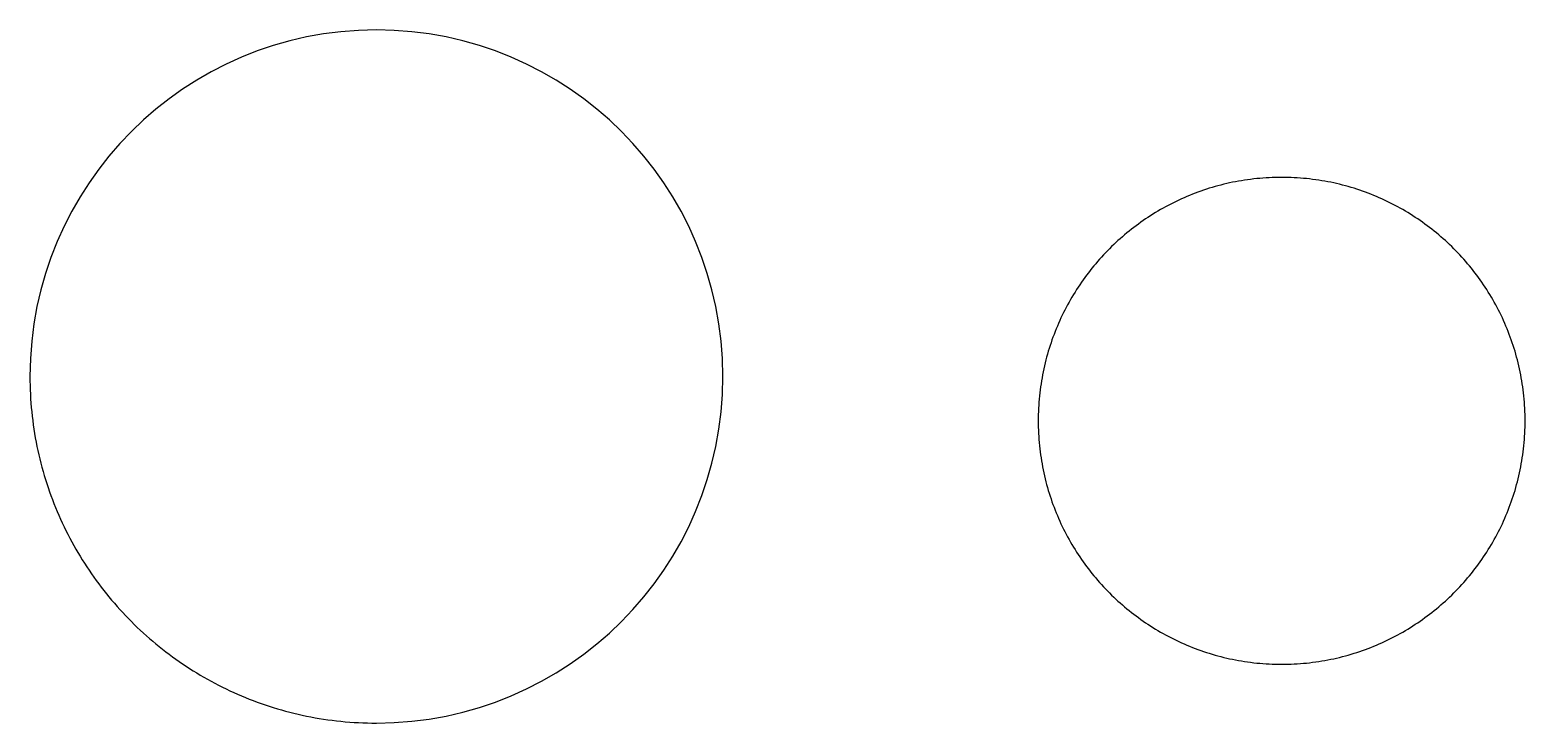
# Model space of a CAD drawing. Extents: x 96.1 to 136.1, y 142.3 to 160.9.
import ezdxf

# ---------------------------------------------------------------- set-up
doc = ezdxf.new("R2010")
doc.units = 0
doc.layers.add('Layer_1', color=7, linetype='CONTINUOUS')

msp = doc.modelspace()

# ---------------------------------------------------------------- linework, layer by layer
at = {"layer": 'Layer_1', "color": 7}
for points in [[(114.652408, 151.59365), (114.640527, 152.070326), (114.604913, 152.540751), (114.546154, 153.004338), (114.464838, 153.460511), (114.361539, 153.908682), (114.236844, 154.348274), (114.091336, 154.7787), (113.925596, 155.19938), (113.740204, 155.609729), (113.535742, 156.009169), (113.312798, 156.397115), (113.07195, 156.772984), (112.813778, 157.136195), (112.538868, 157.486168), (112.247801, 157.822314), (111.941158, 158.144059), (111.619521, 158.450812), (111.283476, 158.741998), (110.9336, 159.017029), (110.570478, 159.275327), (110.194694, 159.516305), (109.806825, 159.739388), (109.407458, 159.943985), (108.997171, 160.12952), (108.576547, 160.295408), (108.146173, 160.441066), (107.706626, 160.565915), (107.258491, 160.669369), (106.802346, 160.750847), (106.338779, 160.809766), (105.868368, 160.845544), (105.391695, 160.857595), (104.915025, 160.845544), (104.444614, 160.809766), (103.981047, 160.750847), (103.524902, 160.669369), (103.076767, 160.565915), (102.63722, 160.441066), (102.206846, 160.295408), (101.786222, 160.12952), (101.375935, 159.943985), (100.976568, 159.739388), (100.588699, 159.516305), (100.212914, 159.275327), (99.849793, 159.017029), (99.499917, 158.741998), (99.163872, 158.450812), (98.842235, 158.144059), (98.535592, 157.822314), (98.244525, 157.486168), (97.969615, 157.136195), (97.711443, 156.772984), (97.470595, 156.397115), (97.247651, 156.009169), (97.043189, 155.609729), (96.857797, 155.19938), (96.692057, 154.7787), (96.546549, 154.348274), (96.421854, 153.908682), (96.318555, 153.460511), (96.237239, 153.004338), (96.17848, 152.540751), (96.142866, 152.070326), (96.130985, 151.59365), (96.131832, 151.473926), (96.134089, 151.354566), (96.137815, 151.235581), (96.143036, 151.116974), (96.149724, 150.99876), (96.157909, 150.880943), (96.167561, 150.763539), (96.178652, 150.646549), (96.191183, 150.529988), (96.205153, 150.413865), (96.220562, 150.298185), (96.237383, 150.182962), (96.255614, 150.068199), (96.275257, 149.953911), (96.296282, 149.840105), (96.318691, 149.72679), (96.342482, 149.613974), (96.367628, 149.501667), (96.394129, 149.389878), (96.421984, 149.278618), (96.451174, 149.167894), (96.481694, 149.057714), (96.513531, 148.948088), (96.546678, 148.839026), (96.581127, 148.73054), (96.616867, 148.622632), (96.653892, 148.515317), (96.692187, 148.4086), (96.731749, 148.302493), (96.772566, 148.197007), (96.814629, 148.092144), (96.857927, 147.98792), (96.902456, 147.884341), (96.948204, 147.781418), (96.995161, 147.679157), (97.043319, 147.577571), (97.092668, 147.476666), (97.143203, 147.376451), (97.194909, 147.276937), (97.247781, 147.178131), (97.301806, 147.080045), (97.356978, 146.982684), (97.413287, 146.886062), (97.470725, 146.790186), (97.52928, 146.695063), (97.588948, 146.600704), (97.649716, 146.507119), (97.711573, 146.414316), (97.774514, 146.322303), (97.838531, 146.231089), (97.903609, 146.140688), (97.969745, 146.051105), (98.036925, 145.962346), (98.105143, 145.874425), (98.174389, 145.787351), (98.244654, 145.701132), (98.31593, 145.615777), (98.388207, 145.531294), (98.461472, 145.447694), (98.535721, 145.364986), (98.610945, 145.283175), (98.687134, 145.202276), (98.764276, 145.122295), (98.842364, 145.043241), (98.921392, 144.965125), (99.001346, 144.887954), (99.082217, 144.81174), (99.164002, 144.736488), (99.246684, 144.66221), (99.330259, 144.588911), (99.414717, 144.516609), (99.500047, 144.445303), (99.586243, 144.375007), (99.673291, 144.305733), (99.76119, 144.237483), (99.849923, 144.170272), (99.939483, 144.104105), (100.029862, 144.038993), (100.121054, 143.974948), (100.213044, 143.911973), (100.305825, 143.850082), (100.39939, 143.789283), (100.493728, 143.729584), (100.588829, 143.670995), (100.684686, 143.613523), (100.78129, 143.55718), (100.878629, 143.501972), (100.976698, 143.447912), (101.075484, 143.395007), (101.174982, 143.343267), (101.275176, 143.292699), (101.376065, 143.243315), (101.477637, 143.19512), (101.57988, 143.148128), (101.68279, 143.102345), (101.786351, 143.05778), (101.890562, 143.014445), (101.995407, 142.972343), (102.100882, 142.931491), (102.206975, 142.891892), (102.313675, 142.853558), (102.420979, 142.816497), (102.528872, 142.780719), (102.63735, 142.746235), (102.746398, 142.713048), (102.856013, 142.681171), (102.966181, 142.650615), (103.076897, 142.621385), (103.188149, 142.593502), (103.299926, 142.566944), (103.412225, 142.54177), (103.525032, 142.517951), (103.638342, 142.495514), (103.752139, 142.474432), (103.866422, 142.454761), (103.981177, 142.436473), (104.096394, 142.419596), (104.212068, 142.404159), (104.328189, 142.390132), (104.444744, 142.377545), (104.561727, 142.366397), (104.679129, 142.356717), (104.796943, 142.348504), (104.915154, 142.341759), (105.033758, 142.33651), (105.152743, 142.332728), (105.272103, 142.33047), (105.391825, 142.329624), (105.868498, 142.341675), (106.338909, 142.377452), (106.802476, 142.436372), (107.25862, 142.517849), (107.706755, 142.621303), (108.146302, 142.746153), (108.576677, 142.89181), (108.997301, 143.057698), (109.407587, 143.243234), (109.806954, 143.447831), (110.194824, 143.670913), (110.570608, 143.911891), (110.93373, 144.17019), (111.283606, 144.445221), (111.619651, 144.736406), (111.941288, 145.043159), (112.247931, 145.364904), (112.538998, 145.70105), (112.813908, 146.051023), (113.072079, 146.414235), (113.312928, 146.790104), (113.535872, 147.178049), (113.740334, 147.57749), (113.925725, 147.987838), (114.091466, 148.408518), (114.236974, 148.838944), (114.361668, 149.278536), (114.464967, 149.726708), (114.546284, 150.18288), (114.605043, 150.646467), (114.640656, 151.116892), (114.652538, 151.593568), (114.652408, 151.59365)], [(136.0976, 150.408712), (136.097035, 150.492814), (136.095342, 150.576662), (136.092802, 150.660245), (136.089105, 150.743563), (136.084364, 150.826604), (136.078606, 150.909366), (136.071805, 150.991837), (136.063987, 151.074017), (136.055154, 151.155895), (136.045304, 151.237469), (136.034467, 151.318726), (136.022613, 151.399667), (136.009772, 151.480281), (135.995943, 151.560562), (135.981155, 151.640505), (135.965379, 151.720103), (135.948643, 151.799351), (135.930948, 151.878237), (135.912293, 151.956763), (135.892707, 152.034916), (135.872189, 152.112693), (135.850712, 152.190087), (135.828332, 152.267092), (135.80502, 152.343701), (135.780805, 152.419906), (135.755688, 152.495703), (135.729667, 152.571084), (135.702743, 152.646043), (135.674944, 152.720575), (135.64625, 152.794672), (135.616685, 152.868327), (135.586247, 152.941538), (135.554946, 153.014292), (135.522792, 153.086589), (135.489786, 153.158417), (135.455937, 153.229774), (135.421251, 153.300649), (135.385737, 153.371041), (135.349395, 153.440941), (135.312237, 153.510343), (135.27427, 153.579239), (135.235496, 153.647624), (135.195922, 153.715493), (135.155556, 153.782837), (135.114405, 153.84965), (135.072476, 153.915927), (135.029773, 153.981662), (134.986305, 154.046847), (134.942075, 154.111476), (134.897089, 154.175543), (134.851357, 154.23904), (134.804887, 154.301962), (134.757679, 154.364305), (134.709744, 154.426058), (134.661086, 154.487218), (134.611714, 154.547777), (134.561631, 154.60773), (134.510848, 154.66707), (134.459365, 154.725789), (134.407196, 154.783882), (134.354341, 154.841342), (134.300809, 154.898165), (134.246606, 154.954341), (134.191739, 155.009865), (134.136215, 155.064732), (134.080038, 155.118936), (134.023216, 155.172468), (133.965755, 155.225322), (133.90766, 155.277494), (133.848941, 155.328974), (133.789603, 155.37976), (133.729651, 155.42984), (133.669092, 155.479212), (133.607931, 155.52787), (133.546178, 155.575806), (133.483835, 155.623013), (133.420911, 155.669487), (133.357414, 155.715218), (133.293347, 155.760201), (133.228718, 155.804431), (133.163533, 155.847899), (133.097801, 155.890602), (133.031524, 155.932532), (132.964707, 155.973683), (132.897364, 156.014049), (132.829498, 156.053622), (132.761109, 156.092397), (132.692213, 156.130364), (132.622812, 156.167521), (132.552914, 156.203863), (132.482522, 156.239378), (132.411645, 156.274063), (132.340288, 156.307913), (132.26846, 156.340916), (132.196163, 156.373072), (132.123409, 156.404373), (132.0502, 156.434808), (131.976543, 156.464377), (131.902446, 156.49307), (131.827913, 156.520869), (131.752955, 156.547793), (131.677574, 156.573814), (131.601777, 156.598932), (131.525572, 156.623146), (131.448962, 156.646458), (131.371961, 156.668838), (131.294567, 156.690287), (131.216789, 156.710805), (131.138634, 156.730391), (131.060111, 156.749046), (130.981221, 156.766741), (130.901973, 156.783477), (130.822375, 156.799253), (130.742433, 156.814042), (130.662152, 156.82787), (130.581538, 156.840712), (130.5006, 156.852565), (130.41934, 156.863402), (130.337769, 156.873252), (130.255888, 156.882085), (130.17371, 156.889903), (130.091236, 156.896704), (130.008475, 156.902462), (129.925434, 156.907203), (129.842119, 156.9109), (129.758533, 156.91344), (129.674688, 156.915134), (129.590583, 156.915698), (129.50648, 156.915134), (129.422635, 156.91344), (129.339049, 156.9109), (129.255734, 156.907203), (129.172693, 156.902462), (129.089932, 156.896704), (129.007458, 156.889903), (128.92528, 156.882085), (128.843399, 156.873252), (128.761829, 156.863402), (128.680568, 156.852565), (128.59963, 156.840712), (128.519016, 156.82787), (128.438735, 156.814042), (128.358793, 156.799253), (128.279195, 156.783477), (128.199947, 156.766741), (128.121057, 156.749046), (128.042535, 156.730391), (127.964379, 156.710805), (127.886601, 156.690287), (127.809207, 156.668838), (127.732206, 156.646458), (127.655597, 156.623146), (127.579391, 156.598932), (127.503595, 156.573814), (127.428213, 156.547793), (127.353255, 156.520869), (127.278723, 156.49307), (127.204625, 156.464377), (127.130968, 156.434808), (127.05776, 156.404373), (126.985006, 156.373072), (126.912709, 156.340916), (126.84088, 156.307913), (126.769523, 156.274063), (126.698646, 156.239378), (126.628254, 156.203863), (126.558356, 156.167521), (126.488955, 156.130364), (126.420059, 156.092397), (126.351671, 156.053622), (126.283805, 156.014049), (126.216461, 155.973683), (126.149645, 155.932532), (126.083368, 155.890602), (126.017635, 155.847899), (125.95245, 155.804431), (125.887821, 155.760201), (125.823754, 155.715218), (125.760257, 155.669487), (125.697333, 155.623013), (125.63499, 155.575806), (125.573237, 155.52787), (125.512076, 155.479212), (125.451517, 155.42984), (125.391565, 155.37976), (125.332228, 155.328974), (125.273508, 155.277494), (125.215413, 155.225322), (125.157952, 155.172468), (125.10113, 155.118936), (125.044954, 155.064732), (124.989429, 155.009865), (124.934562, 154.954341), (124.880359, 154.898165), (124.826827, 154.841342), (124.773972, 154.783882), (124.721803, 154.725789), (124.67032, 154.66707), (124.619537, 154.60773), (124.569454, 154.547777), (124.520082, 154.487218), (124.471424, 154.426058), (124.423489, 154.364305), (124.376282, 154.301962), (124.329811, 154.23904), (124.28408, 154.175543), (124.239093, 154.111476), (124.194864, 154.046847), (124.151396, 153.981662), (124.108693, 153.915927), (124.066763, 153.84965), (124.025612, 153.782837), (123.985246, 153.715493), (123.945673, 153.647624), (123.906898, 153.579239), (123.868931, 153.510343), (123.831773, 153.440941), (123.795432, 153.371041), (123.759917, 153.300649), (123.725232, 153.229774), (123.691382, 153.158417), (123.658376, 153.086589), (123.626222, 153.014292), (123.594921, 152.941538), (123.564483, 152.868327), (123.534918, 152.794672), (123.506224, 152.720575), (123.478425, 152.646043), (123.451501, 152.571084), (123.425481, 152.495703), (123.400363, 152.419906), (123.376148, 152.343701), (123.352837, 152.267092), (123.330456, 152.190087), (123.308979, 152.112693), (123.288462, 152.034916), (123.268875, 151.956763), (123.250221, 151.878237), (123.232525, 151.799351), (123.215789, 151.720103), (123.200013, 151.640505), (123.185225, 151.560562), (123.171396, 151.480281), (123.158555, 151.399667), (123.146701, 151.318726), (123.135836, 151.237469), (123.125986, 151.155895), (123.117153, 151.074017), (123.109335, 150.991837), (123.102534, 150.909366), (123.096776, 150.826604), (123.092035, 150.743563), (123.088338, 150.660245), (123.085798, 150.576662), (123.084105, 150.492814), (123.08354, 150.408712), (123.084105, 150.32461), (123.085798, 150.240761), (123.088338, 150.157179), (123.092035, 150.073861), (123.096776, 149.99082), (123.102534, 149.908058), (123.109335, 149.825587), (123.117153, 149.743407), (123.125986, 149.661529), (123.135836, 149.579955), (123.146701, 149.498698), (123.158555, 149.417756), (123.171396, 149.337142), (123.185225, 149.256861), (123.200013, 149.176919), (123.215789, 149.097321), (123.232525, 149.018073), (123.250221, 148.939186), (123.268875, 148.860661), (123.288462, 148.782508), (123.308979, 148.70473), (123.330456, 148.627337), (123.352837, 148.550332), (123.376148, 148.473723), (123.400363, 148.397517), (123.425481, 148.321721), (123.451501, 148.246339), (123.478425, 148.171381), (123.506224, 148.096849), (123.534918, 148.022752), (123.564483, 147.949097), (123.594921, 147.875886), (123.626222, 147.803132), (123.658376, 147.730835), (123.691382, 147.659007), (123.725232, 147.58765), (123.759917, 147.516775), (123.795432, 147.446383), (123.831773, 147.376482), (123.868931, 147.307081), (123.906898, 147.238185), (123.945673, 147.1698), (123.985246, 147.101931), (124.025612, 147.034587), (124.066763, 146.967774), (124.108693, 146.901497), (124.151396, 146.835762), (124.194864, 146.770577), (124.239093, 146.705948), (124.28408, 146.641881), (124.329811, 146.578383), (124.376282, 146.515462), (124.423489, 146.453119), (124.471424, 146.391366), (124.520082, 146.330206), (124.569454, 146.269646), (124.619537, 146.209694), (124.67032, 146.150354), (124.721803, 146.091635), (124.773972, 146.033542), (124.826827, 145.976082), (124.880359, 145.919259), (124.934562, 145.863083), (124.989429, 145.807558), (125.044954, 145.752692), (125.10113, 145.698488), (125.157952, 145.644956), (125.215413, 145.592101), (125.273508, 145.53993), (125.332228, 145.48845), (125.391565, 145.437664), (125.451517, 145.387583), (125.512076, 145.338211), (125.573237, 145.289554), (125.63499, 145.241618), (125.697333, 145.194411), (125.760257, 145.147937), (125.823754, 145.102206), (125.887821, 145.057223), (125.95245, 145.012993), (126.017635, 144.969525), (126.083368, 144.926822), (126.149645, 144.884892), (126.216461, 144.843741), (126.283805, 144.803375), (126.351671, 144.763802), (126.420059, 144.725027), (126.488955, 144.68706), (126.558356, 144.649903), (126.628254, 144.613561), (126.698646, 144.578046), (126.769523, 144.543361), (126.84088, 144.509511), (126.912709, 144.476508), (126.985006, 144.444352), (127.05776, 144.41305), (127.130968, 144.382616), (127.204625, 144.353047), (127.278723, 144.324354), (127.353255, 144.296555), (127.428213, 144.269631), (127.503595, 144.24361), (127.579391, 144.218492), (127.655597, 144.194277), (127.732206, 144.170966), (127.809207, 144.148586), (127.886601, 144.127137), (127.964379, 144.106619), (128.042535, 144.087033), (128.121057, 144.068378), (128.199947, 144.050683), (128.279195, 144.033947), (128.358793, 144.018171), (128.438735, 144.003382), (128.519016, 143.989553), (128.59963, 143.976712), (128.680568, 143.964859), (128.761829, 143.954022), (128.843399, 143.944172), (128.92528, 143.935338), (129.007458, 143.927521), (129.089932, 143.920719), (129.172693, 143.914962), (129.255734, 143.910221), (129.339049, 143.906524), (129.422635, 143.903984), (129.50648, 143.90229), (129.590583, 143.901726), (129.674688, 143.90229), (129.758533, 143.903984), (129.842119, 143.906524), (129.925434, 143.910221), (130.008475, 143.914962), (130.091236, 143.920719), (130.17371, 143.927521), (130.255888, 143.935338), (130.337769, 143.944172), (130.41934, 143.954022), (130.5006, 143.964859), (130.581538, 143.976712), (130.662152, 143.989553), (130.742433, 144.003382), (130.822375, 144.018171), (130.901973, 144.033947), (130.981221, 144.050683), (131.060111, 144.068378), (131.138634, 144.087033), (131.216789, 144.106619), (131.294567, 144.127137), (131.371961, 144.148586), (131.448962, 144.170966), (131.525572, 144.194277), (131.601777, 144.218492), (131.677574, 144.24361), (131.752955, 144.269631), (131.827913, 144.296555), (131.902446, 144.324354), (131.976543, 144.353047), (132.0502, 144.382616), (132.123409, 144.41305), (132.196163, 144.444352), (132.26846, 144.476508), (132.340288, 144.509511), (132.411645, 144.543361), (132.482522, 144.578046), (132.552914, 144.613561), (132.622812, 144.649903), (132.692213, 144.68706), (132.761109, 144.725027), (132.829498, 144.763802), (132.897364, 144.803375), (132.964707, 144.843741), (133.031524, 144.884892), (133.097801, 144.926822), (133.163533, 144.969525), (133.228718, 145.012993), (133.293347, 145.057223), (133.357414, 145.102206), (133.420911, 145.147937), (133.483835, 145.194411), (133.546178, 145.241618), (133.607931, 145.289554), (133.669092, 145.338211), (133.729651, 145.387583), (133.789603, 145.437664), (133.848941, 145.48845), (133.90766, 145.53993), (133.965755, 145.592101), (134.023216, 145.644956), (134.080038, 145.698488), (134.136215, 145.752692), (134.191739, 145.807558), (134.246606, 145.863083), (134.300809, 145.919259), (134.354341, 145.976082), (134.407196, 146.033542), (134.459365, 146.091635), (134.510848, 146.150354), (134.561631, 146.209694), (134.611714, 146.269646), (134.661086, 146.330206), (134.709744, 146.391366), (134.757679, 146.453119), (134.804887, 146.515462), (134.851357, 146.578383), (134.897089, 146.641881), (134.942075, 146.705948), (134.986305, 146.770577), (135.029773, 146.835762), (135.072476, 146.901497), (135.114405, 146.967774), (135.155556, 147.034587), (135.195922, 147.101931), (135.235496, 147.1698), (135.27427, 147.238185), (135.312237, 147.307081), (135.349395, 147.376482), (135.385737, 147.446383), (135.421251, 147.516775), (135.455937, 147.58765), (135.489786, 147.659007), (135.522792, 147.730835), (135.554946, 147.803132), (135.586247, 147.875886), (135.616685, 147.949097), (135.64625, 148.022752), (135.674944, 148.096849), (135.702743, 148.171381), (135.729667, 148.246339), (135.755688, 148.321721), (135.780805, 148.397517), (135.80502, 148.473723), (135.828332, 148.550332), (135.850712, 148.627337), (135.872189, 148.70473), (135.892707, 148.782508), (135.912293, 148.860661), (135.930948, 148.939186), (135.948643, 149.018073), (135.965379, 149.097321), (135.981155, 149.176919), (135.995943, 149.256861), (136.009772, 149.337142), (136.022613, 149.417756), (136.034467, 149.498698), (136.045304, 149.579955), (136.055154, 149.661529), (136.063987, 149.743407), (136.071805, 149.825587), (136.078606, 149.908058), (136.084364, 149.99082), (136.089105, 150.073861), (136.092802, 150.157179), (136.095342, 150.240761), (136.097035, 150.32461), (136.0976, 150.408712)]]:
    msp.add_lwpolyline(points, close=True, dxfattribs=at)

doc.saveas('drawing.dxf')
